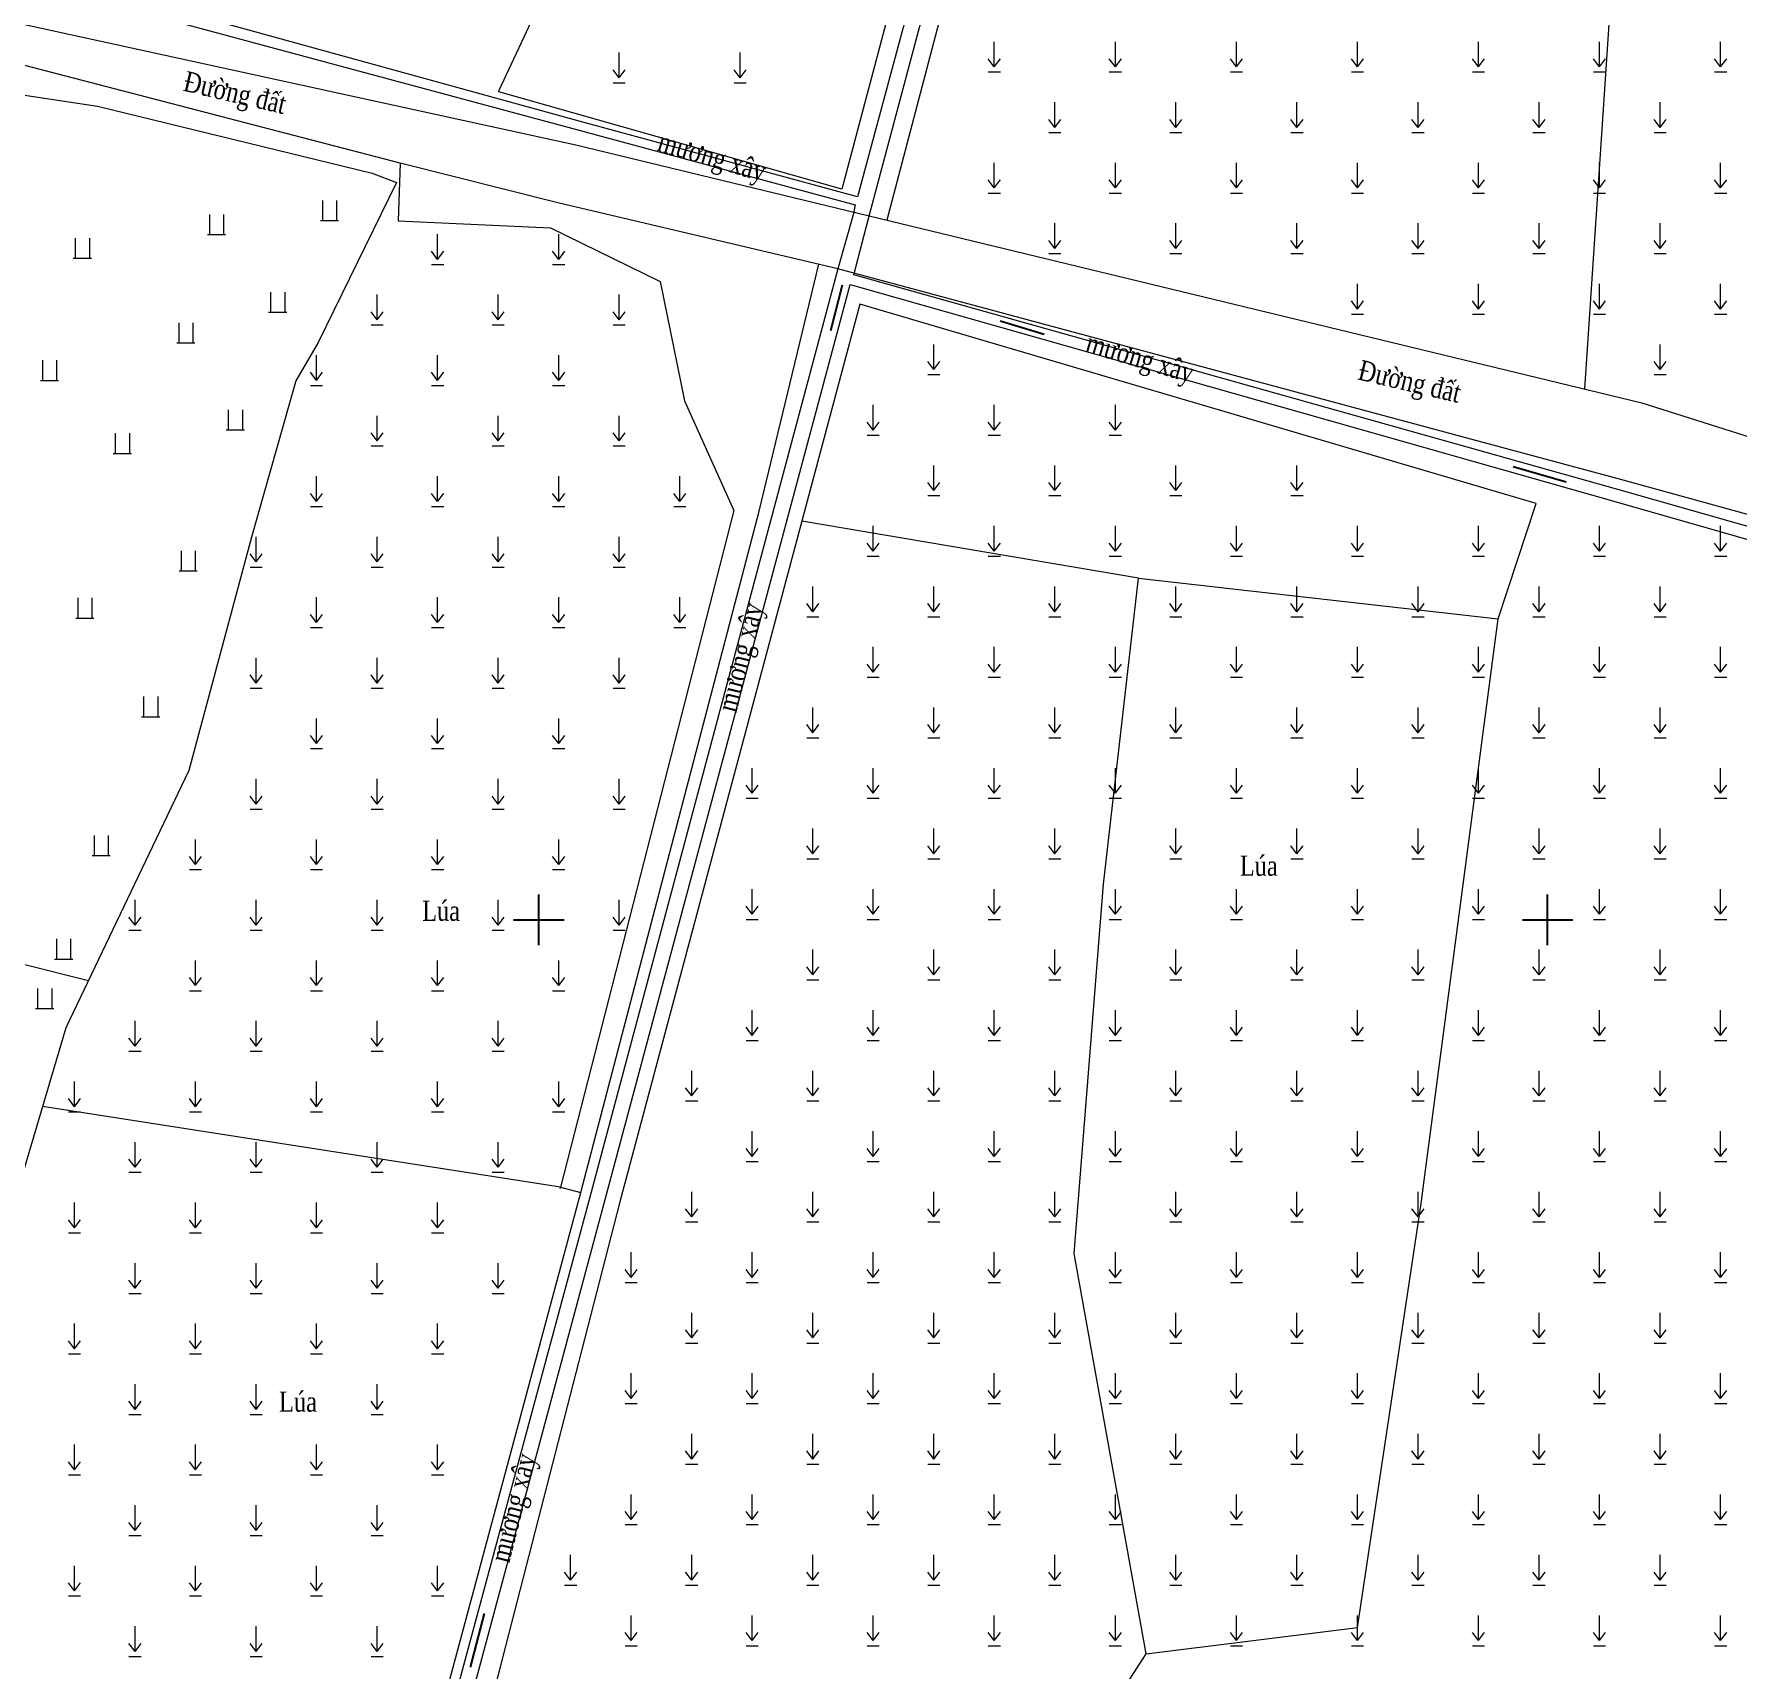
# Model space of a CAD drawing. Header units: metres. Extents: x 585499 to 586851, y 1565849 to 1566901.
# Drawn here: x 586075 to 586159.4, y 1566412.8 to 1566493.9 of the extents above; entities that cross this region are included whole.
import ezdxf

# ---------------------------------------------------------------- set-up
doc = ezdxf.new("R2010")
doc.units = ezdxf.units.M
for name, color, linetype, lineweight in [('duong bo', 97, 'Continuous', 0), ('muong xay', 90, 'Continuous', 0), ('text', 7, 'Continuous', 0), ('ThucVat', 90, 'Continuous', 0), ('thuy van', 111, 'Continuous', 0)]:
    doc.layers.add(name, color=color, linetype=linetype, lineweight=lineweight)
doc.layers.add('K_HUNG', color=7, linetype='Continuous')
doc.styles.add('ghi chu', font='times.ttf', dxfattribs={"height": 1})
doc.styles.get("Standard").update_dxf_attribs({"font": 'simplex.shx'})
doc.linetypes.add('B_DAP_CAO1', pattern='A,0.2,[130,ltypeshp.shx,S=0.7500000000000001,R=0,X=0,Y=0.75],1.2,[130,ltypeshp.shx,S=0.25,R=0,X=0,Y=0.25],1', length=2.4)
doc.linetypes.add('B_DAP_CAO2', pattern='A,0.2,[130,ltypeshp.shx,S=0.7500000000000001,R=0,X=0,Y=-0.75],1.2,[130,ltypeshp.shx,S=0.25,R=0,X=0,Y=-0.25],1', length=2.4)
doc.linetypes.add('TAluy-500', pattern='A,0.667,[130,ltypeshp.shx,S=-0.25,R=0,X=-0.25,Y=0.25],0.333', length=1)
doc.dimstyles.get("Standard").update_dxf_attribs({"dimtxt": 0.18, "dimasz": 0.18, "dimexe": 0.18, "dimexo": 0.0625, "dimgap": 0.09, "dimtad": 0, "dimtih": 1, "dimtoh": 1, "dimdec": 4, "dimzin": 0, "dimdsep": 46, "dimtxsty": 'Standard', "dimcen": 0.09, "dimadec": 0, "dimazin": 0, "dimtfac": 1, "dimtdec": 4, "dimtofl": 0, "dimtmove": 0, "dimatfit": 3, "dimfxl": 1, "dimtolj": 1, "dimtzin": 0, "dimarcsym": 0})

# ---------------------------------------------------------------- blocks, each defined once
blk = doc.blocks.new('fdsa')
at = {"layer": 'ThucVat', "color": 8}
for p, q in [((586981.4263575979, 1565459.991382506), (586981.4263575979, 1565458.991382506)), ((586982.1263575979, 1565459.991382506), (586982.1263575979, 1565458.991382506))]:
    blk.add_line(p, q, dxfattribs=at)
blk.add_lwpolyline([(586981.326357598, 1565458.991382506), (586982.2263575979, 1565458.991382506)], dxfattribs=at)
blk = doc.blocks.new('aa')
at = {"layer": 'ThucVat', "color": 8}
for p, q in [((586849.3487158166, 1565409.619042327), (586849.3487158166, 1565410.869042327)), ((586849.3487158166, 1565409.619042327), (586849.0487158166, 1565410.019042327)), ((586849.3487158166, 1565409.619042327), (586849.6487158167, 1565410.019042327)), ((586849.0487158166, 1565409.369042327), (586849.6487158167, 1565409.369042327))]:
    blk.add_line(p, q, dxfattribs=at)

msp = doc.modelspace()

# ---------------------------------------------------------------- linework, layer by layer
at = {"layer": 'duong bo', "color": 8, "linetype": 'B_DAP_CAO1', "elevation": 14.25}
for points in [[(586142.3703830722, 1566580.190231071), (586117.248528697, 1566484.675625345)], [(586067.3840000001, 1566495.939), (586101.827, 1566488.404), (586154.6760000001, 1566475.627), (586184.476, 1566466.172), (586221.383, 1566456.633), (586245.2540000001, 1566450.255), (586272.878, 1566442.218), (586302.7490000001, 1566433.835), (586324.0260000001, 1566428.005), (586340.386, 1566423.428), (586361.405, 1566417.929), (586369.883, 1566415.125), (586378.5340000001, 1566412.246)], [(586378.2790000001, 1566409.326), (586370.1630000001, 1566411.592), (586360.3620000001, 1566414.332), (586339.7590000001, 1566420.134), (586323.174, 1566425.019), (586301.7620000001, 1566430.696), (586272.3570000001, 1566439.143), (586243.93, 1566446.925), (586220.533, 1566453.33), (586183.359, 1566463.625), (586153.5560000001, 1566471.838), (586114.8250000001, 1566482.271), (586100.938, 1566485.53), (586093.133, 1566487.505), (586070.89, 1566493.29), (586061.3160000001, 1566493.328)], [(586149.4364585859, 1566470.627272638), (586149.4364585859, 1566470.627272638), (586115.905, 1566480.51), (586104.011, 1566436.019), (586096.8910000001, 1566408.345)], [(586094.6370000001, 1566408.837), (586102.0800000001, 1566436.485)]]:
    msp.add_lwpolyline(points, dxfattribs=at)
at = {"layer": 'duong bo', "color": 8, "linetype": 'B_DAP_CAO2', "elevation": 14.25}
msp.add_lwpolyline([(586129.6457616863, 1566555.223255508), (586132.929, 1566553.646), (586115.024, 1566486.209), (586098.0110196786, 1566491.041965608)], dxfattribs=at)
at = {"layer": 'duong bo', "color": 8, "elevation": 14.25}
for points in [[(586098.0110196786, 1566491.041965608), (586098.04, 1566491.12), (586107.9120295972, 1566512.21658197), (586113.9684716003, 1566523.891361961), (586085.3876680663, 1566533.350516352)], [(586250.5185852962, 1566478.464141904), (586237.0371432009, 1566492.029077705), (586228.5652826339, 1566499.780642653), (586221.34991059, 1566506.721258148), (586222.8501578231, 1566512.353869593), (586212.2621645089, 1566516.504693419), (586206.1850875753, 1566517.446256382), (586194.1365832832, 1566519.907507986), (586187.4103151481, 1566516.358394396), (586182.4337854689, 1566511.592030245), (586180.0784842524, 1566509.172723759), (586177.5341370351, 1566509.734348801), (586172.2793266504, 1566510.567486743), (586163.7599983397, 1566510.12134813), (586154.0759757457, 1566510.000894397), (586151.8206534532, 1566476.317320779)], [(586066.2880000001, 1566492.118), (586078.128, 1566490.326), (586091.738, 1566487.008), (586092.9507031671, 1566486.541350285), (586089.0539668248, 1566478.608450841), (586087.9497917265, 1566476.722213996), (586085.7485523629, 1566468.97329374), (586082.6503500622, 1566457.404026709), (586076.5588614317, 1566444.642713626), (586070.475356894, 1566424.164581955), (586067.1230358863, 1566407.586585536), (586059.2392431505, 1566409.902624588), (586060.1625286437, 1566436.74079819), (586061.5724695498, 1566451.247336732), (586061.4517101448, 1566460.974700749), (586062.1338510821, 1566468.276122521), (586063.4585867467, 1566479.418691956), (586063.2846832232, 1566480.121637749), (586062.6194869226, 1566480.492265158)], [(586122.9468028398, 1566390.546990399), (586126.0046224333, 1566407.265988296), (586130.1080121573, 1566413.624375473), (586140.5766169039, 1566414.921170442), (586143.7094139563, 1566435.830874703), (586147.5520272341, 1566464.914531337), (586149.4364585859, 1566470.627272638)], [(586129.7152292696, 1566466.940227432), (586113.0293024916, 1566469.753092496)], [(586130.1080121573, 1566413.624375473), (586126.5385922443, 1566433.453774534), (586127.9922918972, 1566451.759733583), (586129.7152292696, 1566466.940227432), (586147.5520272341, 1566464.914531337)], [(586077.6737882736, 1566446.978420275), (586061.551042092, 1566451.026874839)], [(586101.0685286579, 1566436.756185791), (586075.400458927, 1566440.74332983)]]:
    msp.add_lwpolyline(points, dxfattribs=at)
at = {"layer": 'K_HUNG', "color": 8}
for p, q in [((586100, 1566448.75), (586100, 1566451.25)), ((586150, 1566448.75), (586150, 1566451.25)), ((586098.75, 1566450), (586101.25, 1566450)), ((586148.75, 1566450), (586151.25, 1566450))]:
    msp.add_line(p, q, dxfattribs=at)
at = {"layer": 'muong xay', "color": 8, "elevation": 14.25}
for points in [[(586155.295, 1566632.023), (586148.79, 1566608.231), (586115.7930000001, 1566485.832), (586102.179, 1566489.543), (586072.113, 1566497.822)], [(586382.253, 1566407.593), (586370.272, 1566410.919), (586360.365, 1566413.691), (586339.746, 1566419.362), (586322.9430000001, 1566424.061), (586301.525, 1566430.044), (586272.87, 1566437.94), (586243.7320000001, 1566446), (586220.314, 1566452.556), (586183.042, 1566462.913), (586153.4870000001, 1566471.33), (586115.6050000001, 1566481.966), (586116.337, 1566484.764), (586141.856, 1566580.37)], [(586071.9400000001, 1566497.237), (586102.1140000001, 1566489.106), (586115.684, 1566485.446), (586115.578, 1566484.936), (586114.8250000001, 1566482.271), (586102.518, 1566436.247), (586091.253, 1566394.492), (586089.101, 1566386.243), (586081.89, 1566359.464), (586073.289, 1566327.699), (586068.353, 1566309.039), (586064.969, 1566295.843)], [(586092.618, 1566385.739), (586090.109, 1566386.641), (586092.015, 1566394.178), (586103.2920000001, 1566436.138), (586115.435, 1566481.484), (586153.395, 1566470.715), (586182.897, 1566462.278), (586220.1220000001, 1566451.939), (586238.1860304341, 1566446.896607788)]]:
    msp.add_lwpolyline(points, dxfattribs=at)
at = {"layer": 'thuy van', "color": 8, "linetype": 'TAluy-500', "elevation": 14.25}
for points in [[(586093.133, 1566487.505), (586093.023, 1566484.64), (586100.572, 1566484.296), (586106.018, 1566481.639), (586107.2150000001, 1566475.721), (586109.665, 1566470.293), (586101.049, 1566436.68), (586101.0685286579, 1566436.756185791)], [(586093.133, 1566487.505), (586093.023, 1566484.64), (586100.572, 1566484.296), (586106.018, 1566481.639), (586107.2150000001, 1566475.721), (586109.665, 1566470.293), (586101.049, 1566436.68), (586101.0685286579, 1566436.756185791)], [(586101.0685286579, 1566436.756185791), (586102.0800000001, 1566436.485), (586110.9260000001, 1566470.26), (586113.8834933381, 1566482.491952705)], [(586101.0685286579, 1566436.756185791), (586102.0800000001, 1566436.485), (586110.9260000001, 1566470.26), (586113.8834933381, 1566482.491952705)]]:
    msp.add_lwpolyline(points, dxfattribs=at)

# ---------------------------------------------------------------- block references
at = {"layer": 'ThucVat', "color": 8}
for name, p in [('aa', (-745.3659580755048, 1082.117560295621)), ('aa', (-739.3659580755048, 1082.117560295621)), ('aa', (-726.7742721281247, 1082.654179292032)), ('aa', (-720.7742721281247, 1082.654179292032)), ('aa', (-714.7742721281247, 1082.654179292032)), ('aa', (-708.7742721281247, 1082.654179292032)), ('aa', (-702.7742721281247, 1082.654179292032)), ('aa', (-696.7742721281247, 1082.654179292032)), ('aa', (-690.7742721281247, 1082.654179292032)), ('aa', (-723.7742721281247, 1079.654179292032)), ('aa', (-717.7742721281247, 1079.654179292032)), ('aa', (-711.7742721281247, 1079.654179292032)), ('aa', (-705.7742721281247, 1079.654179292032)), ('aa', (-699.7742721281247, 1079.654179292032)), ('aa', (-693.7742721281247, 1079.654179292032)), ('aa', (-726.7742721281247, 1076.654179292032)), ('aa', (-720.7742721281247, 1076.654179292032)), ('aa', (-714.7742721281247, 1076.654179292032)), ('aa', (-708.7742721281247, 1076.654179292032)), ('aa', (-702.7742721281247, 1076.654179292032)), ('aa', (-696.7742721281247, 1076.654179292032)), ('aa', (-690.7742721281247, 1076.654179292032)), ('fdsa', (-892.1569753662916, 1025.666906811995)), ('fdsa', (-897.7513375715353, 1024.96803143248)), ('aa', (-723.7742721281247, 1073.654179292032)), ('aa', (-717.7742721281247, 1073.654179292032)), ('aa', (-711.7742721281247, 1073.654179292032)), ('aa', (-705.7742721281247, 1073.654179292032)), ('aa', (-699.7742721281247, 1073.654179292032)), ('aa', (-693.7742721281247, 1073.654179292032)), ('fdsa', (-904.402494750917, 1023.802013036562)), ('aa', (-754.3659580755048, 1073.117560295621)), ('aa', (-748.3659580755048, 1073.117560295621)), ('fdsa', (-894.721365967649, 1021.12053855462)), ('aa', (-757.3659580755048, 1070.117560295621)), ('aa', (-751.3659580755048, 1070.117560295621)), ('aa', (-745.3659580755048, 1070.117560295621)), ('aa', (-708.7742721281247, 1070.654179292032)), ('aa', (-702.7742721281247, 1070.654179292032)), ('aa', (-696.7742721281247, 1070.654179292032)), ('aa', (-690.7742721281247, 1070.654179292032)), ('fdsa', (-899.2737135482021, 1019.605082468828)), ('aa', (-729.7742721281247, 1067.654179292032)), ('aa', (-693.7742721281247, 1067.654179292032)), ('fdsa', (-906.0357233471004, 1017.740188693395)), ('aa', (-760.3659580755048, 1067.117560295621)), ('aa', (-754.3659580755048, 1067.117560295621)), ('aa', (-748.3659580755048, 1067.117560295621)), ('fdsa', (-896.8201755664777, 1015.290446574101)), ('aa', (-757.3659580755048, 1064.117560295621)), ('aa', (-751.3659580755048, 1064.117560295621)), ('aa', (-745.3659580755048, 1064.117560295621)), ('aa', (-732.7742721281247, 1064.654179292032)), ('aa', (-726.7742721281247, 1064.654179292032)), ('aa', (-720.7742721281247, 1064.654179292032)), ('fdsa', (-902.4219279463869, 1014.124428177951)), ('aa', (-729.7742721281247, 1061.654179292032)), ('aa', (-723.7742721281247, 1061.654179292032)), ('aa', (-717.7742721281247, 1061.654179292032)), ('aa', (-711.7742721281247, 1061.654179292032)), ('aa', (-760.3659580755048, 1061.117560295621)), ('aa', (-754.3659580755048, 1061.117560295621)), ('aa', (-748.3659580755048, 1061.117560295621)), ('aa', (-742.3659580755048, 1061.117560295621)), ('aa', (-732.7742721281247, 1058.654179292032)), ('aa', (-726.7742721281247, 1058.654179292032)), ('aa', (-720.7742721281247, 1058.654179292032)), ('aa', (-714.7742721281247, 1058.654179292032)), ('aa', (-708.7742721281247, 1058.654179292032)), ('aa', (-702.7742721281247, 1058.654179292032)), ('aa', (-696.7742721281247, 1058.654179292032)), ('aa', (-690.7742721281247, 1058.654179292032)), ('fdsa', (-899.1554707539035, 1008.29801448877)), ('aa', (-763.3659580755048, 1058.117560295621)), ('aa', (-757.3659580755048, 1058.117560295621)), ('aa', (-751.3659580755048, 1058.117560295621)), ('aa', (-745.3659580755048, 1058.117560295621)), ('aa', (-735.7742721281247, 1055.654179292032)), ('aa', (-729.7742721281247, 1055.654179292032)), ('aa', (-723.7742721281247, 1055.654179292032)), ('aa', (-717.7742721281247, 1055.654179292032)), ('aa', (-711.7742721281247, 1055.654179292032)), ('aa', (-705.7742721281247, 1055.654179292032)), ('aa', (-699.7742721281247, 1055.654179292032)), ('aa', (-693.7742721281247, 1055.654179292032)), ('fdsa', (-904.2842519566184, 1005.965977696702)), ('aa', (-760.3659580755048, 1055.117560295621)), ('aa', (-754.3659580755048, 1055.117560295621)), ('aa', (-748.3659580755048, 1055.117560295621)), ('aa', (-742.3659580755048, 1055.117560295621)), ('aa', (-732.7742721281247, 1052.654179292032)), ('aa', (-726.7742721281247, 1052.654179292032)), ('aa', (-720.7742721281247, 1052.654179292032)), ('aa', (-714.7742721281247, 1052.654179292032)), ('aa', (-708.7742721281247, 1052.654179292032)), ('aa', (-702.7742721281247, 1052.654179292032)), ('aa', (-696.7742721281247, 1052.654179292032)), ('aa', (-690.7742721281247, 1052.654179292032)), ('aa', (-763.3659580755048, 1052.117560295621)), ('aa', (-757.3659580755048, 1052.117560295621)), ('aa', (-751.3659580755048, 1052.117560295621)), ('aa', (-745.3659580755048, 1052.117560295621)), ('fdsa', (-901.0177947640186, 1001.070171749452)), ('aa', (-760.3659580755048, 1049.117560295621)), ('aa', (-754.3659580755048, 1049.117560295621)), ('aa', (-748.3659580755048, 1049.117560295621)), ('aa', (-735.7742721281247, 1049.654179292032)), ('aa', (-729.7742721281247, 1049.654179292032)), ('aa', (-723.7742721281247, 1049.654179292032)), ('aa', (-717.7742721281247, 1049.654179292032)), ('aa', (-711.7742721281247, 1049.654179292032)), ('aa', (-705.7742721281247, 1049.654179292032)), ('aa', (-699.7742721281247, 1049.654179292032)), ('aa', (-693.7742721281247, 1049.654179292032)), ('aa', (-738.7742721281247, 1046.654179292032)), ('aa', (-732.7742721281247, 1046.654179292032)), ('aa', (-726.7742721281247, 1046.654179292032)), ('aa', (-720.7742721281247, 1046.654179292032)), ('aa', (-714.7742721281247, 1046.654179292032)), ('aa', (-708.7742721281247, 1046.654179292032)), ('aa', (-702.7742721281247, 1046.654179292032)), ('aa', (-696.7742721281247, 1046.654179292032)), ('aa', (-690.7742721281247, 1046.654179292032)), ('aa', (-763.3659580755048, 1046.117560295621)), ('aa', (-757.3659580755048, 1046.117560295621)), ('aa', (-751.3659580755048, 1046.117560295621)), ('aa', (-745.3659580755048, 1046.117560295621)), ('fdsa', (-903.471332745743, 994.1917667000089)), ('aa', (-766.3659580755048, 1043.117560295621)), ('aa', (-760.3659580755048, 1043.117560295621)), ('aa', (-754.3659580755048, 1043.117560295621)), ('aa', (-748.3659580755048, 1043.117560295621)), ('aa', (-735.7742721281247, 1043.654179292032)), ('aa', (-729.7742721281247, 1043.654179292032)), ('aa', (-723.7742721281247, 1043.654179292032)), ('aa', (-717.7742721281247, 1043.654179292032)), ('aa', (-711.7742721281247, 1043.654179292032)), ('aa', (-705.7742721281247, 1043.654179292032)), ('aa', (-699.7742721281247, 1043.654179292032)), ('aa', (-693.7742721281247, 1043.654179292032)), ('aa', (-738.7742721281247, 1040.654179292032)), ('aa', (-732.7742721281247, 1040.654179292032)), ('aa', (-726.7742721281247, 1040.654179292032)), ('aa', (-720.7742721281247, 1040.654179292032)), ('aa', (-714.7742721281247, 1040.654179292032)), ('aa', (-708.7742721281247, 1040.654179292032)), ('aa', (-702.7742721281247, 1040.654179292032)), ('aa', (-696.7742721281247, 1040.654179292032)), ('aa', (-690.7742721281247, 1040.654179292032)), ('aa', (-769.3659580755048, 1040.117560295621)), ('aa', (-763.3659580755048, 1040.117560295621)), ('aa', (-757.3659580755048, 1040.117560295621)), ('aa', (-751.3659580755048, 1040.117560295621)), ('aa', (-745.3659580755048, 1040.117560295621)), ('fdsa', (-905.3336567559745, 989.0642283901107)), ('aa', (-766.3659580755048, 1037.117560295621)), ('aa', (-760.3659580755048, 1037.117560295621)), ('aa', (-754.3659580755048, 1037.117560295621)), ('aa', (-748.3659580755048, 1037.117560295621)), ('aa', (-735.7742721281247, 1037.654179292032)), ('aa', (-729.7742721281247, 1037.654179292032)), ('aa', (-723.7742721281247, 1037.654179292032)), ('aa', (-717.7742721281247, 1037.654179292032)), ('aa', (-711.7742721281247, 1037.654179292032)), ('aa', (-705.7742721281247, 1037.654179292032)), ('aa', (-699.7742721281247, 1037.654179292032)), ('aa', (-693.7742721281247, 1037.654179292032)), ('fdsa', (-906.2722089356976, 986.607129687909)), ('aa', (-738.7742721281247, 1034.654179292032)), ('aa', (-732.7742721281247, 1034.654179292032)), ('aa', (-726.7742721281247, 1034.654179292032)), ('aa', (-720.7742721281247, 1034.654179292032)), ('aa', (-714.7742721281247, 1034.654179292032)), ('aa', (-708.7742721281247, 1034.654179292032)), ('aa', (-702.7742721281247, 1034.654179292032)), ('aa', (-696.7742721281247, 1034.654179292032)), ('aa', (-690.7742721281247, 1034.654179292032)), ('aa', (-769.3659580755048, 1034.117560295621)), ('aa', (-763.3659580755048, 1034.117560295621)), ('aa', (-757.3659580755048, 1034.117560295621)), ('aa', (-751.3659580755048, 1034.117560295621)), ('aa', (-741.7742721281247, 1031.654179292032)), ('aa', (-735.7742721281247, 1031.654179292032)), ('aa', (-729.7742721281247, 1031.654179292032)), ('aa', (-723.7742721281247, 1031.654179292032)), ('aa', (-717.7742721281247, 1031.654179292032)), ('aa', (-711.7742721281247, 1031.654179292032)), ('aa', (-705.7742721281247, 1031.654179292032)), ('aa', (-699.7742721281247, 1031.654179292032)), ('aa', (-693.7742721281247, 1031.654179292032)), ('aa', (-772.3659580755048, 1031.117560295621)), ('aa', (-766.3659580755048, 1031.117560295621)), ('aa', (-760.3659580755048, 1031.117560295621)), ('aa', (-754.3659580755048, 1031.117560295621)), ('aa', (-748.3659580755048, 1031.117560295621)), ('aa', (-738.7742721281247, 1028.654179292032)), ('aa', (-732.7742721281247, 1028.654179292032)), ('aa', (-726.7742721281247, 1028.654179292032)), ('aa', (-720.7742721281247, 1028.654179292032)), ('aa', (-714.7742721281247, 1028.654179292032)), ('aa', (-708.7742721281247, 1028.654179292032)), ('aa', (-702.7742721281247, 1028.654179292032)), ('aa', (-696.7742721281247, 1028.654179292032)), ('aa', (-690.7742721281247, 1028.654179292032)), ('aa', (-769.3659580755048, 1028.117560295621)), ('aa', (-763.3659580755048, 1028.117560295621)), ('aa', (-757.3659580755048, 1028.117560295621)), ('aa', (-751.3659580755048, 1028.117560295621)), ('aa', (-741.7742721281247, 1025.654179292032)), ('aa', (-735.7742721281247, 1025.654179292032)), ('aa', (-729.7742721281247, 1025.654179292032)), ('aa', (-723.7742721281247, 1025.654179292032)), ('aa', (-717.7742721281247, 1025.654179292032)), ('aa', (-711.7742721281247, 1025.654179292032)), ('aa', (-705.7742721281247, 1025.654179292032)), ('aa', (-699.7742721281247, 1025.654179292032)), ('aa', (-693.7742721281247, 1025.654179292032)), ('aa', (-772.3659580755048, 1025.117560295621)), ('aa', (-766.3659580755048, 1025.117560295621)), ('aa', (-760.3659580755048, 1025.117560295621)), ('aa', (-754.3659580755048, 1025.117560295621)), ('aa', (-769.3659580755048, 1022.117560295621)), ('aa', (-763.3659580755048, 1022.117560295621)), ('aa', (-757.3659580755048, 1022.117560295621)), ('aa', (-751.3659580755048, 1022.117560295621)), ('aa', (-744.7742721281247, 1022.654179292032)), ('aa', (-738.7742721281247, 1022.654179292032)), ('aa', (-732.7742721281247, 1022.654179292032)), ('aa', (-726.7742721281247, 1022.654179292032)), ('aa', (-720.7742721281247, 1022.654179292032)), ('aa', (-714.7742721281247, 1022.654179292032)), ('aa', (-708.7742721281247, 1022.654179292032)), ('aa', (-702.7742721281247, 1022.654179292032)), ('aa', (-696.7742721281247, 1022.654179292032)), ('aa', (-690.7742721281247, 1022.654179292032)), ('aa', (-741.7742721281247, 1019.654179292032)), ('aa', (-735.7742721281247, 1019.654179292032)), ('aa', (-729.7742721281247, 1019.654179292032)), ('aa', (-723.7742721281247, 1019.654179292032)), ('aa', (-717.7742721281247, 1019.654179292032)), ('aa', (-711.7742721281247, 1019.654179292032)), ('aa', (-705.7742721281247, 1019.654179292032)), ('aa', (-699.7742721281247, 1019.654179292032)), ('aa', (-693.7742721281247, 1019.654179292032)), ('aa', (-772.3659580755048, 1019.117560295621)), ('aa', (-766.3659580755048, 1019.117560295621)), ('aa', (-760.3659580755048, 1019.117560295621)), ('aa', (-754.3659580755048, 1019.117560295621)), ('aa', (-769.3659580755048, 1016.117560295621)), ('aa', (-763.3659580755048, 1016.117560295621)), ('aa', (-757.3659580755048, 1016.117560295621)), ('aa', (-744.7742721281247, 1016.654179292032)), ('aa', (-738.7742721281247, 1016.654179292032)), ('aa', (-732.7742721281247, 1016.654179292032)), ('aa', (-726.7742721281247, 1016.654179292032)), ('aa', (-720.7742721281247, 1016.654179292032)), ('aa', (-714.7742721281247, 1016.654179292032)), ('aa', (-708.7742721281247, 1016.654179292032)), ('aa', (-702.7742721281247, 1016.654179292032)), ('aa', (-696.7742721281247, 1016.654179292032)), ('aa', (-690.7742721281247, 1016.654179292032)), ('aa', (-741.7742721281247, 1013.654179292032)), ('aa', (-735.7742721281247, 1013.654179292032)), ('aa', (-729.7742721281247, 1013.654179292032)), ('aa', (-723.7742721281247, 1013.654179292032)), ('aa', (-717.7742721281247, 1013.654179292032)), ('aa', (-711.7742721281247, 1013.654179292032)), ('aa', (-705.7742721281247, 1013.654179292032)), ('aa', (-699.7742721281247, 1013.654179292032)), ('aa', (-693.7742721281247, 1013.654179292032)), ('aa', (-772.3659580755048, 1013.117560295621)), ('aa', (-766.3659580755048, 1013.117560295621)), ('aa', (-760.3659580755048, 1013.117560295621)), ('aa', (-754.3659580755048, 1013.117560295621)), ('aa', (-769.3659580755048, 1010.117560295621)), ('aa', (-763.3659580755048, 1010.117560295621)), ('aa', (-757.3659580755048, 1010.117560295621)), ('aa', (-744.7742721281247, 1010.654179292032)), ('aa', (-738.7742721281247, 1010.654179292032)), ('aa', (-732.7742721281247, 1010.654179292032)), ('aa', (-726.7742721281247, 1010.654179292032)), ('aa', (-720.7742721281247, 1010.654179292032)), ('aa', (-714.7742721281247, 1010.654179292032)), ('aa', (-708.7742721281247, 1010.654179292032)), ('aa', (-702.7742721281247, 1010.654179292032)), ('aa', (-696.7742721281247, 1010.654179292032)), ('aa', (-690.7742721281247, 1010.654179292032)), ('aa', (-747.7742721281247, 1007.654179292032)), ('aa', (-741.7742721281247, 1007.654179292032)), ('aa', (-735.7742721281247, 1007.654179292032)), ('aa', (-729.7742721281247, 1007.654179292032)), ('aa', (-723.7742721281247, 1007.654179292032)), ('aa', (-717.7742721281247, 1007.654179292032)), ('aa', (-711.7742721281247, 1007.654179292032)), ('aa', (-705.7742721281247, 1007.654179292032)), ('aa', (-699.7742721281247, 1007.654179292032)), ('aa', (-693.7742721281247, 1007.654179292032)), ('aa', (-772.3659580755048, 1007.117560295621)), ('aa', (-766.3659580755048, 1007.117560295621)), ('aa', (-760.3659580755048, 1007.117560295621)), ('aa', (-754.3659580755048, 1007.117560295621)), ('aa', (-744.7742721281247, 1004.654179292032)), ('aa', (-738.7742721281247, 1004.654179292032)), ('aa', (-732.7742721281247, 1004.654179292032)), ('aa', (-726.7742721281247, 1004.654179292032)), ('aa', (-720.7742721281247, 1004.654179292032)), ('aa', (-714.7742721281247, 1004.654179292032)), ('aa', (-708.7742721281247, 1004.654179292032)), ('aa', (-702.7742721281247, 1004.654179292032)), ('aa', (-696.7742721281247, 1004.654179292032)), ('aa', (-690.7742721281247, 1004.654179292032)), ('aa', (-769.3659580755048, 1004.117560295621)), ('aa', (-763.3659580755048, 1004.117560295621)), ('aa', (-757.3659580755048, 1004.117560295621))]:
    msp.add_blockref(name, p, dxfattribs=at)

# ---------------------------------------------------------------- texts
at = {"layer": 'text', "color": 8, "style": 'ghi chu', "width": 0.8}
for s, height, rotation, p in [('Ðường đất', 0.9999999999999999, 346.8128665478319, (586082.3195658723, 1566491.105583722, 14.25)), ('mương xây', 1, 343.3701984826791, (586105.8131201148, 1566488.144556863, 14.25)), ('mương xây', 1, 343.3701984826791, (586127.0325025459, 1566478.174319834, 14.25)), ('Ðường đất', 0.9999999999999999, 346.8128665478319, (586140.5415942773, 1566476.792608749, 14.25)), ('mương xây', 1, 75.87062861967412, (586109.7859105632, 1566460.230717832, 14.25)), ('mương xây', 1, 75.87062861967412, (586098.5284069622, 1566418.074997993, 14.25))]:
    msp.add_text(s, height=height, rotation=rotation, dxfattribs=at).set_placement(p)
for p in [(586134.7431697325, 1566452.182235722, 14.25), (586094.2145599722, 1566449.949080896, 14.25), (586087.1221681257, 1566425.619709331, 14.25)]:
    msp.add_text('Lúa', height=0.9999999999999998, dxfattribs=at).set_placement(p)

# ---------------------------------------------------------------- leaders
at = {"layer": 'muong xay', "color": 8}
for points in [[(586114.468619441, 1566479.212506254, 14.25), (586115.0438188928, 1566481.468748152, 14.25)], [(586125.047739345, 1566479.003358116, 14.25), (586122.8667436618, 1566479.670587548, 14.25)], [(586150.9245899814, 1566471.689022106, 14.25), (586148.2932693788, 1566472.459921967, 14.25)], [(586096.6085645207, 1566412.950429732, 14.25), (586097.3129646279, 1566415.624203288, 14.25)]]:
    msp.add_leader(points, dimstyle='Standard', dxfattribs=at)

doc.saveas('drawing.dxf')
